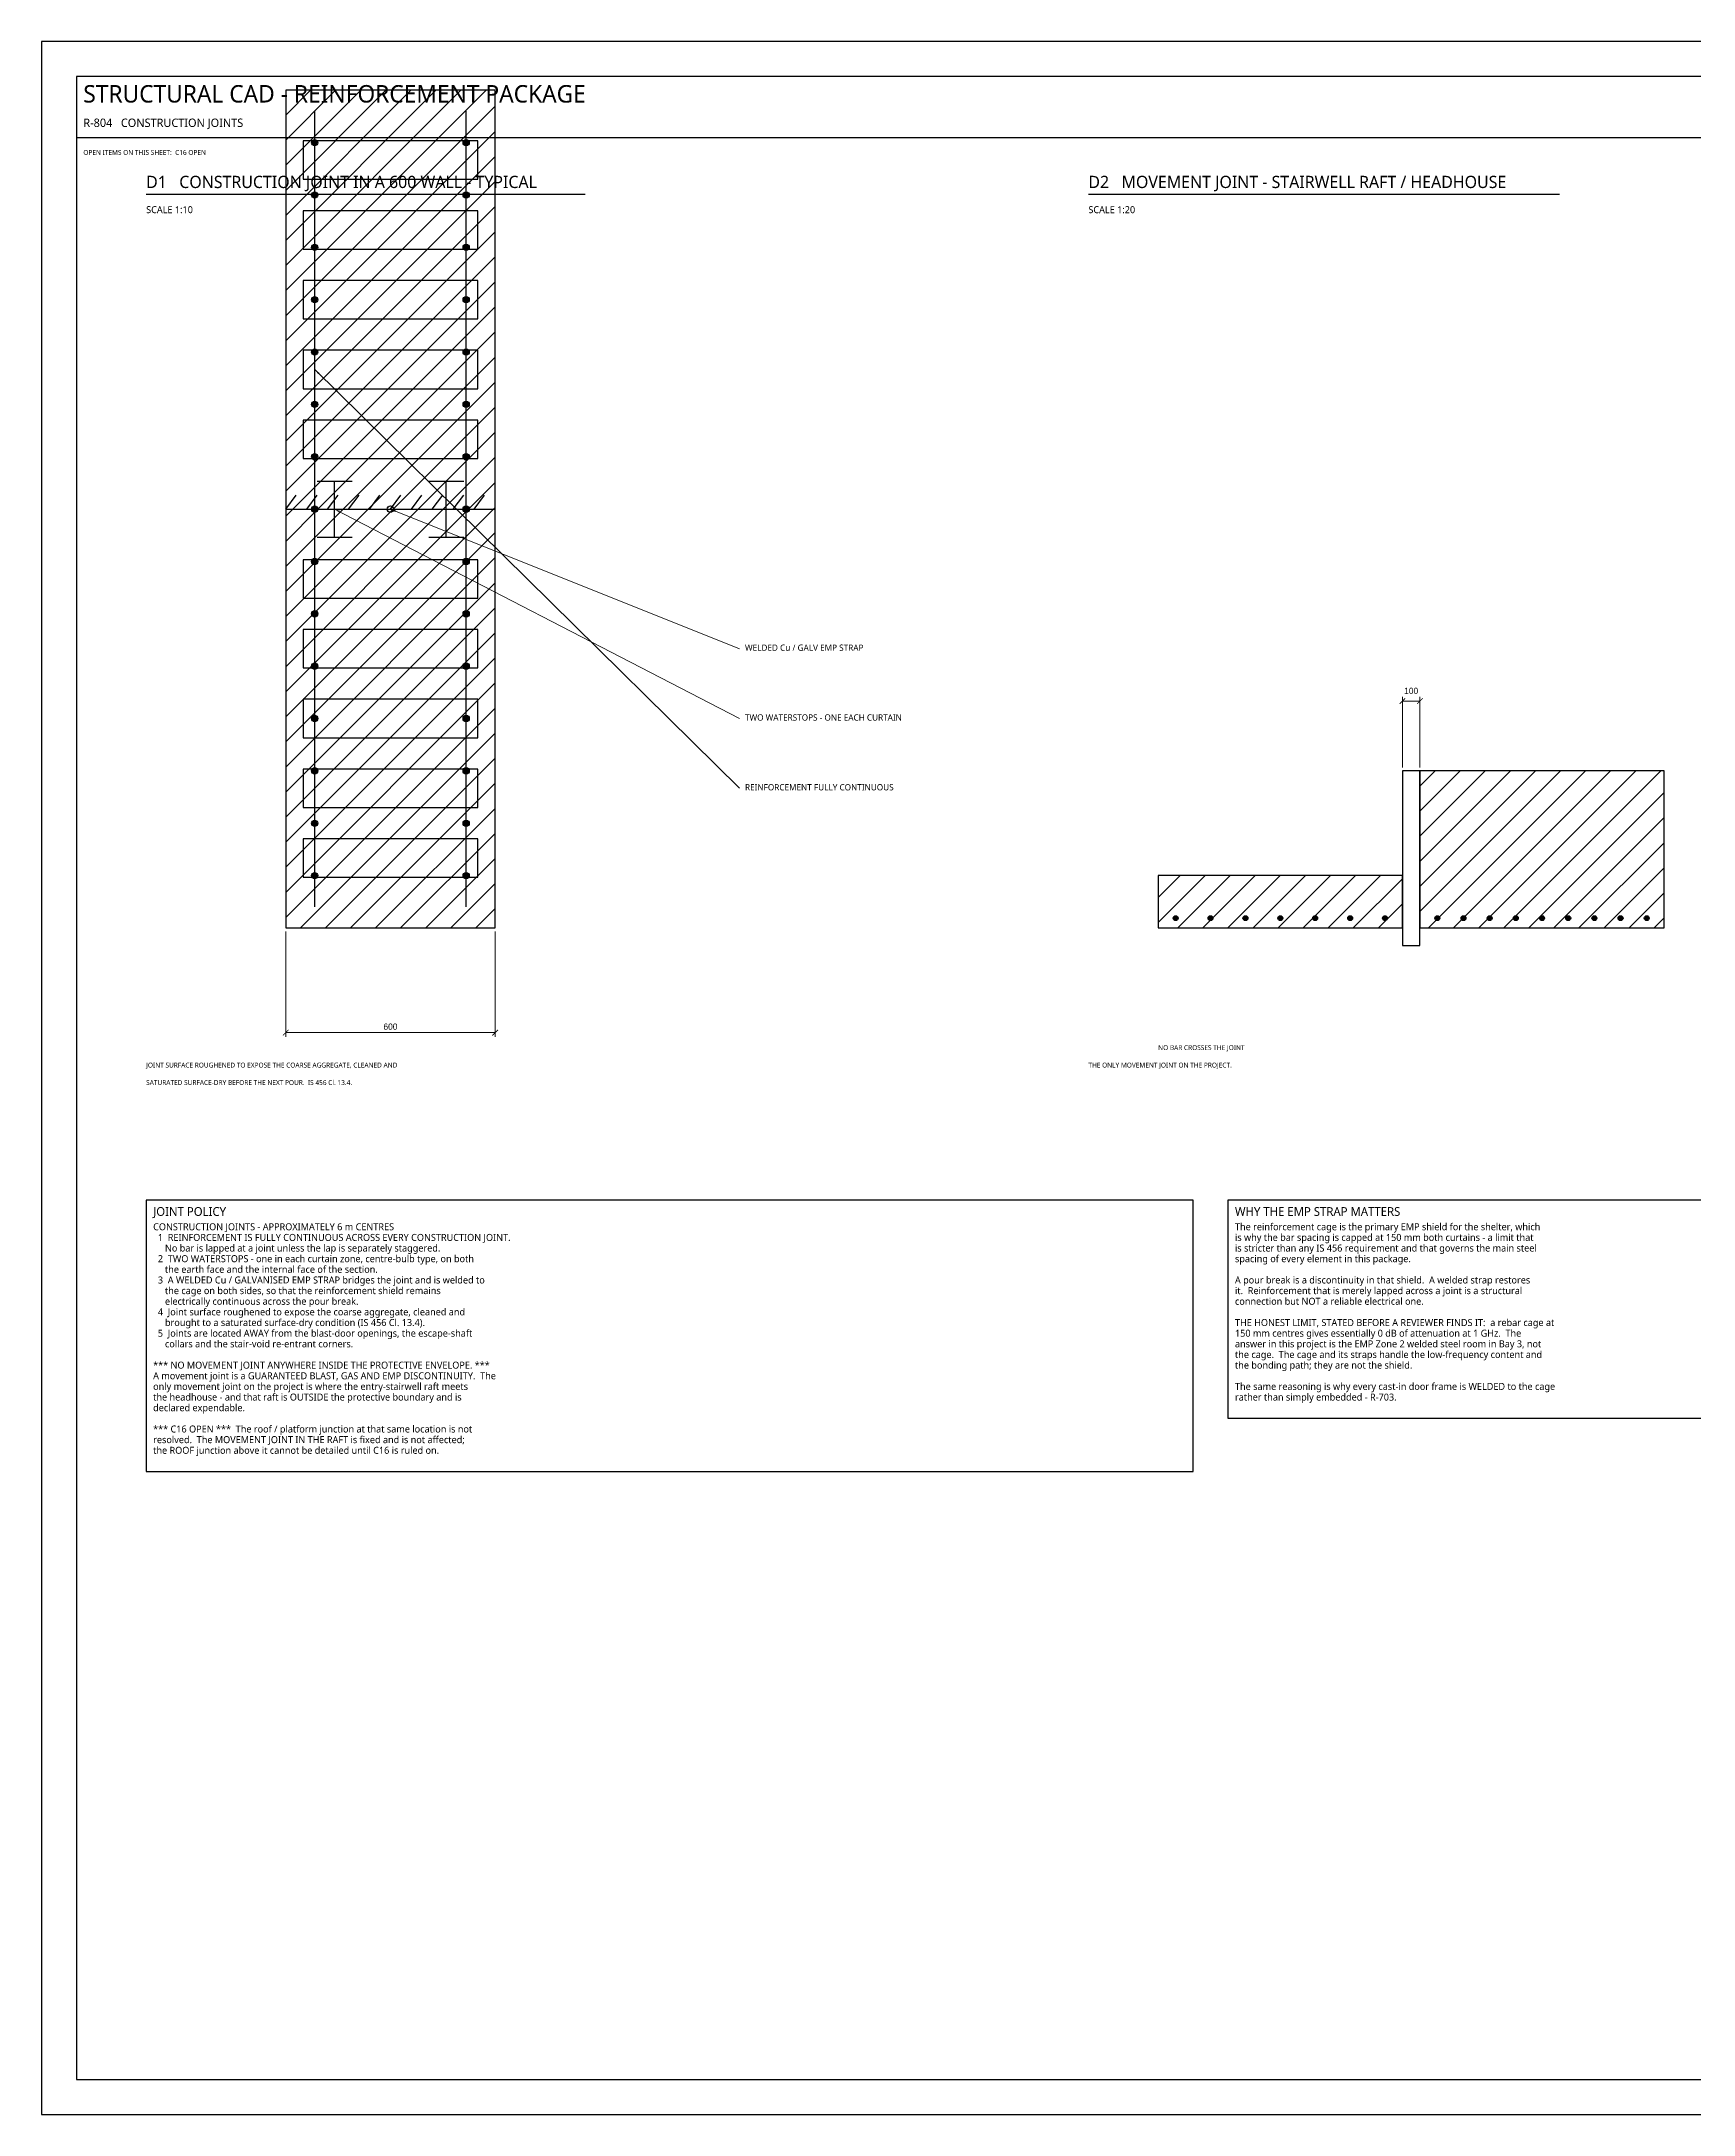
# Model space of a CAD drawing. Header units: millimetres. Extents: x 0 to 841, y 0 to 594.
# Drawn here: x 0 to 473, y 0 to 594 of the extents above; entities that cross this region are included whole.
import ezdxf

# ---------------------------------------------------------------- set-up
doc = ezdxf.new("R2010")
doc.units = ezdxf.units.MM
for name, color, linetype in [('S-BLAST', 1, 'Continuous'), ('S-CALLOUT', 2, 'Continuous'), ('S-CONCRETE', 7, 'Continuous'), ('S-CONCRETE-THIN', 7, 'Continuous'), ('S-DIM', 4, 'Continuous'), ('S-HATCH', 8, 'Continuous'), ('S-NOTE', 7, 'Continuous'), ('S-REBAR-MAIN', 1, 'Continuous'), ('S-REBAR-STIRRUP', 6, 'Continuous'), ('S-STEELWORK', 2, 'Continuous'), ('S-TEXT', 7, 'Continuous'), ('S-TITLE', 7, 'Continuous'), ('S-WATERPROOF', 30, 'Continuous')]:
    doc.layers.add(name, color=color, linetype=linetype)
doc.styles.add('OpenSans', font='OpenSans-Regular.ttf')
doc.dimstyles.new('SC-DIM', dxfattribs={"dimtxt": 1.8, "dimasz": 1.6, "dimexe": 1.2, "dimexo": 1, "dimgap": 0.8, "dimtad": 1, "dimdec": 0, "dimblk": 'ARCHTICK', "dimcen": 2.5, "dimclrd": 4, "dimclre": 4, "dimclrt": 4, "dimazin": 3, "dimtfac": 1, "dimtmove": 0, "dimatfit": 3, "dimlwd": 13, "dimlwe": 13})

# ---------------------------------------------------------------- blocks, each defined once
blk = doc.blocks.new('_ARCHTICK')
at = {"color": 0, "linetype": 'BYBLOCK', "const_width": 0.15}
blk.add_lwpolyline([(-0.5, -0.5), (0.5, 0.5)], dxfattribs=at)

msp = doc.modelspace()

# ---------------------------------------------------------------- hatches: boundary and pattern name
at = {"layer": 'S-HATCH'}
h = msp.add_hatch(dxfattribs=at)
h.set_pattern_fill('ANSI31', scale=1.6)
h.paths.add_polyline_path([(70, 460), (130, 460), (130, 580), (70, 580)])
h = msp.add_hatch(dxfattribs=at)
h.set_pattern_fill('ANSI31', scale=1.6)
h.paths.add_polyline_path([(70, 340), (130, 340), (130, 460), (70, 460)])
h = msp.add_hatch(dxfattribs=at)
h.set_pattern_fill('ANSI31', scale=1.6)
h.paths.add_polyline_path([(395, 340), (465, 340), (465, 385), (395, 385)])
h = msp.add_hatch(dxfattribs=at)
h.set_pattern_fill('ANSI31', scale=1.6)
h.paths.add_polyline_path([(320, 340), (390, 340), (390, 355), (320, 355)])
at = {"layer": 'S-REBAR-MAIN'}
for points in [[(79.2, 565), (79.131, 565.344), (78.936, 565.636), (78.644, 565.831), (78.3, 565.9), (77.956, 565.831), (77.664, 565.636), (77.469, 565.344), (77.4, 565), (77.469, 564.656), (77.664, 564.364), (77.956, 564.169), (78.3, 564.1), (78.644, 564.169), (78.936, 564.364), (79.131, 564.656)], [(122.6, 565), (122.531, 565.344), (122.336, 565.636), (122.044, 565.831), (121.7, 565.9), (121.356, 565.831), (121.064, 565.636), (120.869, 565.344), (120.8, 565), (120.869, 564.656), (121.064, 564.364), (121.356, 564.169), (121.7, 564.1), (122.044, 564.169), (122.336, 564.364), (122.531, 564.656)], [(79.2, 550), (79.131, 550.344), (78.936, 550.636), (78.644, 550.831), (78.3, 550.9), (77.956, 550.831), (77.664, 550.636), (77.469, 550.344), (77.4, 550), (77.469, 549.656), (77.664, 549.364), (77.956, 549.169), (78.3, 549.1), (78.644, 549.169), (78.936, 549.364), (79.131, 549.656)], [(122.6, 550), (122.531, 550.344), (122.336, 550.636), (122.044, 550.831), (121.7, 550.9), (121.356, 550.831), (121.064, 550.636), (120.869, 550.344), (120.8, 550), (120.869, 549.656), (121.064, 549.364), (121.356, 549.169), (121.7, 549.1), (122.044, 549.169), (122.336, 549.364), (122.531, 549.656)], [(79.2, 535), (79.131, 535.344), (78.936, 535.636), (78.644, 535.831), (78.3, 535.9), (77.956, 535.831), (77.664, 535.636), (77.469, 535.344), (77.4, 535), (77.469, 534.656), (77.664, 534.364), (77.956, 534.169), (78.3, 534.1), (78.644, 534.169), (78.936, 534.364), (79.131, 534.656)], [(122.6, 535), (122.531, 535.344), (122.336, 535.636), (122.044, 535.831), (121.7, 535.9), (121.356, 535.831), (121.064, 535.636), (120.869, 535.344), (120.8, 535), (120.869, 534.656), (121.064, 534.364), (121.356, 534.169), (121.7, 534.1), (122.044, 534.169), (122.336, 534.364), (122.531, 534.656)], [(79.2, 520), (79.131, 520.344), (78.936, 520.636), (78.644, 520.831), (78.3, 520.9), (77.956, 520.831), (77.664, 520.636), (77.469, 520.344), (77.4, 520), (77.469, 519.656), (77.664, 519.364), (77.956, 519.169), (78.3, 519.1), (78.644, 519.169), (78.936, 519.364), (79.131, 519.656)], [(122.6, 520), (122.531, 520.344), (122.336, 520.636), (122.044, 520.831), (121.7, 520.9), (121.356, 520.831), (121.064, 520.636), (120.869, 520.344), (120.8, 520), (120.869, 519.656), (121.064, 519.364), (121.356, 519.169), (121.7, 519.1), (122.044, 519.169), (122.336, 519.364), (122.531, 519.656)], [(79.2, 505), (79.131, 505.344), (78.936, 505.636), (78.644, 505.831), (78.3, 505.9), (77.956, 505.831), (77.664, 505.636), (77.469, 505.344), (77.4, 505), (77.469, 504.656), (77.664, 504.364), (77.956, 504.169), (78.3, 504.1), (78.644, 504.169), (78.936, 504.364), (79.131, 504.656)], [(122.6, 505), (122.531, 505.344), (122.336, 505.636), (122.044, 505.831), (121.7, 505.9), (121.356, 505.831), (121.064, 505.636), (120.869, 505.344), (120.8, 505), (120.869, 504.656), (121.064, 504.364), (121.356, 504.169), (121.7, 504.1), (122.044, 504.169), (122.336, 504.364), (122.531, 504.656)], [(79.2, 490), (79.131, 490.344), (78.936, 490.636), (78.644, 490.831), (78.3, 490.9), (77.956, 490.831), (77.664, 490.636), (77.469, 490.344), (77.4, 490), (77.469, 489.656), (77.664, 489.364), (77.956, 489.169), (78.3, 489.1), (78.644, 489.169), (78.936, 489.364), (79.131, 489.656)], [(122.6, 490), (122.531, 490.344), (122.336, 490.636), (122.044, 490.831), (121.7, 490.9), (121.356, 490.831), (121.064, 490.636), (120.869, 490.344), (120.8, 490), (120.869, 489.656), (121.064, 489.364), (121.356, 489.169), (121.7, 489.1), (122.044, 489.169), (122.336, 489.364), (122.531, 489.656)], [(79.2, 475), (79.131, 475.344), (78.936, 475.636), (78.644, 475.831), (78.3, 475.9), (77.956, 475.831), (77.664, 475.636), (77.469, 475.344), (77.4, 475), (77.469, 474.656), (77.664, 474.364), (77.956, 474.169), (78.3, 474.1), (78.644, 474.169), (78.936, 474.364), (79.131, 474.656)], [(122.6, 475), (122.531, 475.344), (122.336, 475.636), (122.044, 475.831), (121.7, 475.9), (121.356, 475.831), (121.064, 475.636), (120.869, 475.344), (120.8, 475), (120.869, 474.656), (121.064, 474.364), (121.356, 474.169), (121.7, 474.1), (122.044, 474.169), (122.336, 474.364), (122.531, 474.656)], [(79.2, 460), (79.131, 460.344), (78.936, 460.636), (78.644, 460.831), (78.3, 460.9), (77.956, 460.831), (77.664, 460.636), (77.469, 460.344), (77.4, 460), (77.469, 459.656), (77.664, 459.364), (77.956, 459.169), (78.3, 459.1), (78.644, 459.169), (78.936, 459.364), (79.131, 459.656)], [(122.6, 460), (122.531, 460.344), (122.336, 460.636), (122.044, 460.831), (121.7, 460.9), (121.356, 460.831), (121.064, 460.636), (120.869, 460.344), (120.8, 460), (120.869, 459.656), (121.064, 459.364), (121.356, 459.169), (121.7, 459.1), (122.044, 459.169), (122.336, 459.364), (122.531, 459.656)], [(79.2, 445), (79.131, 445.344), (78.936, 445.636), (78.644, 445.831), (78.3, 445.9), (77.956, 445.831), (77.664, 445.636), (77.469, 445.344), (77.4, 445), (77.469, 444.656), (77.664, 444.364), (77.956, 444.169), (78.3, 444.1), (78.644, 444.169), (78.936, 444.364), (79.131, 444.656)], [(122.6, 445), (122.531, 445.344), (122.336, 445.636), (122.044, 445.831), (121.7, 445.9), (121.356, 445.831), (121.064, 445.636), (120.869, 445.344), (120.8, 445), (120.869, 444.656), (121.064, 444.364), (121.356, 444.169), (121.7, 444.1), (122.044, 444.169), (122.336, 444.364), (122.531, 444.656)], [(79.2, 430), (79.131, 430.344), (78.936, 430.636), (78.644, 430.831), (78.3, 430.9), (77.956, 430.831), (77.664, 430.636), (77.469, 430.344), (77.4, 430), (77.469, 429.656), (77.664, 429.364), (77.956, 429.169), (78.3, 429.1), (78.644, 429.169), (78.936, 429.364), (79.131, 429.656)], [(122.6, 430), (122.531, 430.344), (122.336, 430.636), (122.044, 430.831), (121.7, 430.9), (121.356, 430.831), (121.064, 430.636), (120.869, 430.344), (120.8, 430), (120.869, 429.656), (121.064, 429.364), (121.356, 429.169), (121.7, 429.1), (122.044, 429.169), (122.336, 429.364), (122.531, 429.656)], [(79.2, 415), (79.131, 415.344), (78.936, 415.636), (78.644, 415.831), (78.3, 415.9), (77.956, 415.831), (77.664, 415.636), (77.469, 415.344), (77.4, 415), (77.469, 414.656), (77.664, 414.364), (77.956, 414.169), (78.3, 414.1), (78.644, 414.169), (78.936, 414.364), (79.131, 414.656)], [(122.6, 415), (122.531, 415.344), (122.336, 415.636), (122.044, 415.831), (121.7, 415.9), (121.356, 415.831), (121.064, 415.636), (120.869, 415.344), (120.8, 415), (120.869, 414.656), (121.064, 414.364), (121.356, 414.169), (121.7, 414.1), (122.044, 414.169), (122.336, 414.364), (122.531, 414.656)], [(79.2, 400), (79.131, 400.344), (78.936, 400.636), (78.644, 400.831), (78.3, 400.9), (77.956, 400.831), (77.664, 400.636), (77.469, 400.344), (77.4, 400), (77.469, 399.656), (77.664, 399.364), (77.956, 399.169), (78.3, 399.1), (78.644, 399.169), (78.936, 399.364), (79.131, 399.656)], [(122.6, 400), (122.531, 400.344), (122.336, 400.636), (122.044, 400.831), (121.7, 400.9), (121.356, 400.831), (121.064, 400.636), (120.869, 400.344), (120.8, 400), (120.869, 399.656), (121.064, 399.364), (121.356, 399.169), (121.7, 399.1), (122.044, 399.169), (122.336, 399.364), (122.531, 399.656)], [(79.2, 385), (79.131, 385.344), (78.936, 385.636), (78.644, 385.831), (78.3, 385.9), (77.956, 385.831), (77.664, 385.636), (77.469, 385.344), (77.4, 385), (77.469, 384.656), (77.664, 384.364), (77.956, 384.169), (78.3, 384.1), (78.644, 384.169), (78.936, 384.364), (79.131, 384.656)], [(122.6, 385), (122.531, 385.344), (122.336, 385.636), (122.044, 385.831), (121.7, 385.9), (121.356, 385.831), (121.064, 385.636), (120.869, 385.344), (120.8, 385), (120.869, 384.656), (121.064, 384.364), (121.356, 384.169), (121.7, 384.1), (122.044, 384.169), (122.336, 384.364), (122.531, 384.656)], [(79.2, 370), (79.131, 370.344), (78.936, 370.636), (78.644, 370.831), (78.3, 370.9), (77.956, 370.831), (77.664, 370.636), (77.469, 370.344), (77.4, 370), (77.469, 369.656), (77.664, 369.364), (77.956, 369.169), (78.3, 369.1), (78.644, 369.169), (78.936, 369.364), (79.131, 369.656)], [(122.6, 370), (122.531, 370.344), (122.336, 370.636), (122.044, 370.831), (121.7, 370.9), (121.356, 370.831), (121.064, 370.636), (120.869, 370.344), (120.8, 370), (120.869, 369.656), (121.064, 369.364), (121.356, 369.169), (121.7, 369.1), (122.044, 369.169), (122.336, 369.364), (122.531, 369.656)], [(79.2, 355), (79.131, 355.344), (78.936, 355.636), (78.644, 355.831), (78.3, 355.9), (77.956, 355.831), (77.664, 355.636), (77.469, 355.344), (77.4, 355), (77.469, 354.656), (77.664, 354.364), (77.956, 354.169), (78.3, 354.1), (78.644, 354.169), (78.936, 354.364), (79.131, 354.656)], [(122.6, 355), (122.531, 355.344), (122.336, 355.636), (122.044, 355.831), (121.7, 355.9), (121.356, 355.831), (121.064, 355.636), (120.869, 355.344), (120.8, 355), (120.869, 354.656), (121.064, 354.364), (121.356, 354.169), (121.7, 354.1), (122.044, 354.169), (122.336, 354.364), (122.531, 354.656)], [(325.7, 342.8), (325.647, 343.068), (325.495, 343.295), (325.268, 343.447), (325, 343.5), (324.732, 343.447), (324.505, 343.295), (324.353, 343.068), (324.3, 342.8), (324.353, 342.532), (324.505, 342.305), (324.732, 342.153), (325, 342.1), (325.268, 342.153), (325.495, 342.305), (325.647, 342.532)], [(335.7, 342.8), (335.647, 343.068), (335.495, 343.295), (335.268, 343.447), (335, 343.5), (334.732, 343.447), (334.505, 343.295), (334.353, 343.068), (334.3, 342.8), (334.353, 342.532), (334.505, 342.305), (334.732, 342.153), (335, 342.1), (335.268, 342.153), (335.495, 342.305), (335.647, 342.532)], [(345.7, 342.8), (345.647, 343.068), (345.495, 343.295), (345.268, 343.447), (345, 343.5), (344.732, 343.447), (344.505, 343.295), (344.353, 343.068), (344.3, 342.8), (344.353, 342.532), (344.505, 342.305), (344.732, 342.153), (345, 342.1), (345.268, 342.153), (345.495, 342.305), (345.647, 342.532)], [(355.7, 342.8), (355.647, 343.068), (355.495, 343.295), (355.268, 343.447), (355, 343.5), (354.732, 343.447), (354.505, 343.295), (354.353, 343.068), (354.3, 342.8), (354.353, 342.532), (354.505, 342.305), (354.732, 342.153), (355, 342.1), (355.268, 342.153), (355.495, 342.305), (355.647, 342.532)], [(365.7, 342.8), (365.647, 343.068), (365.495, 343.295), (365.268, 343.447), (365, 343.5), (364.732, 343.447), (364.505, 343.295), (364.353, 343.068), (364.3, 342.8), (364.353, 342.532), (364.505, 342.305), (364.732, 342.153), (365, 342.1), (365.268, 342.153), (365.495, 342.305), (365.647, 342.532)], [(375.7, 342.8), (375.647, 343.068), (375.495, 343.295), (375.268, 343.447), (375, 343.5), (374.732, 343.447), (374.505, 343.295), (374.353, 343.068), (374.3, 342.8), (374.353, 342.532), (374.505, 342.305), (374.732, 342.153), (375, 342.1), (375.268, 342.153), (375.495, 342.305), (375.647, 342.532)], [(385.7, 342.8), (385.647, 343.068), (385.495, 343.295), (385.268, 343.447), (385, 343.5), (384.732, 343.447), (384.505, 343.295), (384.353, 343.068), (384.3, 342.8), (384.353, 342.532), (384.505, 342.305), (384.732, 342.153), (385, 342.1), (385.268, 342.153), (385.495, 342.305), (385.647, 342.532)], [(400.7, 342.8), (400.647, 343.068), (400.495, 343.295), (400.268, 343.447), (400, 343.5), (399.732, 343.447), (399.505, 343.295), (399.353, 343.068), (399.3, 342.8), (399.353, 342.532), (399.505, 342.305), (399.732, 342.153), (400, 342.1), (400.268, 342.153), (400.495, 342.305), (400.647, 342.532)], [(408.2, 342.8), (408.147, 343.068), (407.995, 343.295), (407.768, 343.447), (407.5, 343.5), (407.232, 343.447), (407.005, 343.295), (406.853, 343.068), (406.8, 342.8), (406.853, 342.532), (407.005, 342.305), (407.232, 342.153), (407.5, 342.1), (407.768, 342.153), (407.995, 342.305), (408.147, 342.532)], [(415.7, 342.8), (415.647, 343.068), (415.495, 343.295), (415.268, 343.447), (415, 343.5), (414.732, 343.447), (414.505, 343.295), (414.353, 343.068), (414.3, 342.8), (414.353, 342.532), (414.505, 342.305), (414.732, 342.153), (415, 342.1), (415.268, 342.153), (415.495, 342.305), (415.647, 342.532)], [(423.2, 342.8), (423.147, 343.068), (422.995, 343.295), (422.768, 343.447), (422.5, 343.5), (422.232, 343.447), (422.005, 343.295), (421.853, 343.068), (421.8, 342.8), (421.853, 342.532), (422.005, 342.305), (422.232, 342.153), (422.5, 342.1), (422.768, 342.153), (422.995, 342.305), (423.147, 342.532)], [(430.7, 342.8), (430.647, 343.068), (430.495, 343.295), (430.268, 343.447), (430, 343.5), (429.732, 343.447), (429.505, 343.295), (429.353, 343.068), (429.3, 342.8), (429.353, 342.532), (429.505, 342.305), (429.732, 342.153), (430, 342.1), (430.268, 342.153), (430.495, 342.305), (430.647, 342.532)], [(438.2, 342.8), (438.147, 343.068), (437.995, 343.295), (437.768, 343.447), (437.5, 343.5), (437.232, 343.447), (437.005, 343.295), (436.853, 343.068), (436.8, 342.8), (436.853, 342.532), (437.005, 342.305), (437.232, 342.153), (437.5, 342.1), (437.768, 342.153), (437.995, 342.305), (438.147, 342.532)], [(445.7, 342.8), (445.647, 343.068), (445.495, 343.295), (445.268, 343.447), (445, 343.5), (444.732, 343.447), (444.505, 343.295), (444.353, 343.068), (444.3, 342.8), (444.353, 342.532), (444.505, 342.305), (444.732, 342.153), (445, 342.1), (445.268, 342.153), (445.495, 342.305), (445.647, 342.532)], [(453.2, 342.8), (453.147, 343.068), (452.995, 343.295), (452.768, 343.447), (452.5, 343.5), (452.232, 343.447), (452.005, 343.295), (451.853, 343.068), (451.8, 342.8), (451.853, 342.532), (452.005, 342.305), (452.232, 342.153), (452.5, 342.1), (452.768, 342.153), (452.995, 342.305), (453.147, 342.532)], [(460.7, 342.8), (460.647, 343.068), (460.495, 343.295), (460.268, 343.447), (460, 343.5), (459.732, 343.447), (459.505, 343.295), (459.353, 343.068), (459.3, 342.8), (459.353, 342.532), (459.505, 342.305), (459.732, 342.153), (460, 342.1), (460.268, 342.153), (460.495, 342.305), (460.647, 342.532)]]:
    msp.add_hatch(color=1, dxfattribs=at).paths.add_polyline_path(points)

# ---------------------------------------------------------------- linework, layer by layer
at = {"layer": 'S-BLAST'}
msp.add_lwpolyline([(390, 335), (395, 335), (395, 385), (390, 385)], close=True, dxfattribs=at)
at = {"layer": 'S-CONCRETE'}
msp.add_line((70, 460), (130, 460), dxfattribs=at)
for points in [[(70, 340), (130, 340), (130, 580), (70, 580)], [(395, 340), (465, 340), (465, 385), (395, 385)], [(320, 340), (390, 340), (390, 355), (320, 355)]]:
    msp.add_lwpolyline(points, close=True, dxfattribs=at)
at = {"layer": 'S-CONCRETE-THIN'}
for p, q in [((70, 460), (73, 464)), ((76, 460), (79, 464)), ((82, 460), (85, 464)), ((88, 460), (91, 464)), ((94, 460), (97, 464)), ((100, 460), (103, 464)), ((106, 460), (109, 464)), ((112, 460), (115, 464)), ((118, 460), (121, 464)), ((124, 460), (127, 464))]:
    msp.add_line(p, q, dxfattribs=at)
at = {"layer": 'S-REBAR-MAIN'}
for p, q in [((78.3, 346), (78.3, 574)), ((121.7, 346), (121.7, 574))]:
    msp.add_line(p, q, dxfattribs=at)
for centre, radius in [((78.3, 565), 0.9), ((121.7, 565), 0.9), ((78.3, 550), 0.9), ((121.7, 550), 0.9), ((78.3, 535), 0.9), ((121.7, 535), 0.9), ((78.3, 520), 0.9), ((121.7, 520), 0.9), ((78.3, 505), 0.9), ((121.7, 505), 0.9), ((78.3, 490), 0.9), ((121.7, 490), 0.9), ((78.3, 475), 0.9), ((121.7, 475), 0.9), ((78.3, 460), 0.9), ((121.7, 460), 0.9), ((78.3, 445), 0.9), ((121.7, 445), 0.9), ((78.3, 430), 0.9), ((121.7, 430), 0.9), ((78.3, 415), 0.9), ((121.7, 415), 0.9), ((78.3, 400), 0.9), ((121.7, 400), 0.9), ((78.3, 385), 0.9), ((121.7, 385), 0.9), ((78.3, 370), 0.9), ((121.7, 370), 0.9), ((78.3, 355), 0.9), ((121.7, 355), 0.9), ((325, 342.8), 0.7), ((335, 342.8), 0.7), ((345, 342.8), 0.7), ((355, 342.8), 0.7), ((365, 342.8), 0.7), ((375, 342.8), 0.7), ((385, 342.8), 0.7), ((400, 342.8), 0.7), ((407.5, 342.8), 0.7), ((415, 342.8), 0.7), ((422.5, 342.8), 0.7), ((430, 342.8), 0.7), ((437.5, 342.8), 0.7), ((445, 342.8), 0.7), ((452.5, 342.8), 0.7), ((460, 342.8), 0.7)]:
    msp.add_circle(centre, radius, dxfattribs=at)
at = {"layer": 'S-REBAR-STIRRUP'}
for points in [[(75, 554.5), (125, 554.5), (125, 565.5), (75, 565.5)], [(75, 534.5), (125, 534.5), (125, 545.5), (75, 545.5)], [(75, 514.5), (125, 514.5), (125, 525.5), (75, 525.5)], [(75, 494.5), (125, 494.5), (125, 505.5), (75, 505.5)], [(75, 474.5), (125, 474.5), (125, 485.5), (75, 485.5)], [(75, 434.5), (125, 434.5), (125, 445.5), (75, 445.5)], [(75, 414.5), (125, 414.5), (125, 425.5), (75, 425.5)], [(75, 394.5), (125, 394.5), (125, 405.5), (75, 405.5)], [(75, 374.5), (125, 374.5), (125, 385.5), (75, 385.5)], [(75, 354.5), (125, 354.5), (125, 365.5), (75, 365.5)]]:
    msp.add_lwpolyline(points, close=True, dxfattribs=at)
at = {"layer": 'S-STEELWORK'}
msp.add_lwpolyline([(90, 460), (110, 460)], dxfattribs=at)
msp.add_circle((100, 460), 0.9, dxfattribs=at)
at = {"layer": 'S-TITLE'}
for p, q in [((10, 566.5), (831, 566.5)), ((30, 550.2), (155.829, 550.2)), ((300, 550.2), (434.981, 550.2))]:
    msp.add_line(p, q, dxfattribs=at)
for points in [[(0, 0), (841, 0), (841, 594), (0, 594)], [(10, 10), (831, 10), (831, 584), (10, 584)], [(30, 184.275), (330, 184.275), (330, 262), (30, 262)], [(340, 199.525), (638, 199.525), (638, 262), (340, 262)]]:
    msp.add_lwpolyline(points, close=True, dxfattribs=at)
at = {"layer": 'S-WATERPROOF'}
for points in [[(79, 468), (89, 468)], [(84, 452), (84, 468)], [(111, 468), (121, 468)], [(116, 452), (116, 468)], [(79, 452), (89, 452)], [(111, 452), (121, 452)]]:
    msp.add_lwpolyline(points, dxfattribs=at)

# ---------------------------------------------------------------- texts
at = {"layer": 'S-BLAST', "style": 'OpenSans'}
for s, p in [('OPEN ITEMS ON THIS SHEET:  C16 OPEN', (12, 561.5)), ('NO BAR CROSSES THE JOINT', (320, 305)), ('THE ONLY MOVEMENT JOINT ON THE PROJECT.', (300, 300))]:
    msp.add_text(s, height=1.4, dxfattribs=at).set_placement(p)
at = {"layer": 'S-CALLOUT', "style": 'OpenSans'}
for s, p in [('WELDED Cu / GALV EMP STRAP', (201.6, 419.4)), ('TWO WATERSTOPS - ONE EACH CURTAIN', (201.6, 399.4)), ('REINFORCEMENT FULLY CONTINUOUS', (201.6, 379.4))]:
    msp.add_text(s, height=1.8, dxfattribs=at).set_placement(p)
at = {"layer": 'S-NOTE', "style": 'OpenSans'}
for s, p in [('The reinforcement cage is the primary EMP shield for the shelter, which', (342, 253.375)), ('CONSTRUCTION JOINTS - APPROXIMATELY 6 m CENTRES', (32, 253.375)), ('  1  REINFORCEMENT IS FULLY CONTINUOUS ACROSS EVERY CONSTRUCTION JOINT.', (32, 250.325)), ('is why the bar spacing is capped at 150 mm both curtains - a limit that', (342, 250.325)), ('  2  TWO WATERSTOPS - one in each curtain zone, centre-bulb type, on both', (32, 244.225)), ('     No bar is lapped at a joint unless the lap is separately staggered.', (32, 247.275)), ('spacing of every element in this package.', (342, 244.225)), ('is stricter than any IS 456 requirement and that governs the main steel', (342, 247.275)), ('  3  A WELDED Cu / GALVANISED EMP STRAP bridges the joint and is welded to', (32, 238.125)), ('     the earth face and the internal face of the section.', (32, 241.175)), ('A pour break is a discontinuity in that shield.  A welded strap restores', (342, 238.125)), ('     the cage on both sides, so that the reinforcement shield remains', (32, 235.075)), ('     electrically continuous across the pour break.', (32, 232.025)), ('connection but NOT a reliable electrical one.', (342, 232.025)), ('it.  Reinforcement that is merely lapped across a joint is a structural', (342, 235.075)), ('  4  Joint surface roughened to expose the coarse aggregate, cleaned and', (32, 228.975)), ('     brought to a saturated surface-dry condition (IS 456 Cl. 13.4).', (32, 225.925)), ('THE HONEST LIMIT, STATED BEFORE A REVIEWER FINDS IT:  a rebar cage at', (342, 225.925)), ('  5  Joints are located AWAY from the blast-door openings, the escape-shaft', (32, 222.875)), ('     collars and the stair-void re-entrant corners.', (32, 219.825)), ('answer in this project is the EMP Zone 2 welded steel room in Bay 3, not', (342, 219.825)), ('150 mm centres gives essentially 0 dB of attenuation at 1 GHz.  The', (342, 222.875)), ('*** NO MOVEMENT JOINT ANYWHERE INSIDE THE PROTECTIVE ENVELOPE. ***', (32, 213.725)), ('the cage.  The cage and its straps handle the low-frequency content and', (342, 216.775)), ('the bonding path; they are not the shield.', (342, 213.725)), ('A movement joint is a GUARANTEED BLAST, GAS AND EMP DISCONTINUITY.  The', (32, 210.675)), ('only movement joint on the project is where the entry-stairwell raft meets', (32, 207.625)), ('The same reasoning is why every cast-in door frame is WELDED to the cage', (342, 207.625)), ('the headhouse - and that raft is OUTSIDE the protective boundary and is', (32, 204.575)), ('declared expendable.', (32, 201.525)), ('rather than simply embedded - R-703.', (342, 204.575)), ('*** C16 OPEN ***  The roof / platform junction at that same location is not', (32, 195.425)), ('the ROOF junction above it cannot be detailed until C16 is ruled on.', (32, 189.325)), ('resolved.  The MOVEMENT JOINT IN THE RAFT is fixed and is not affected;', (32, 192.375))]:
    msp.add_text(s, height=2, dxfattribs=at).set_placement(p)
at = {"layer": 'S-TEXT', "style": 'OpenSans'}
for s, height, p in [('SCALE 1:10', 2, (30, 544.8)), ('SCALE 1:20', 2, (300, 544.8)), ('JOINT SURFACE ROUGHENED TO EXPOSE THE COARSE AGGREGATE, CLEANED AND', 1.4, (30, 300)), ('SATURATED SURFACE-DRY BEFORE THE NEXT POUR.  IS 456 Cl. 13.4.', 1.4, (30, 295))]:
    msp.add_text(s, height=height, dxfattribs=at).set_placement(p)
at = {"layer": 'S-TITLE', "style": 'OpenSans'}
for s, height, p in [('STRUCTURAL CAD - REINFORCEMENT PACKAGE', 5, (12, 576.5)), ('R-804   CONSTRUCTION JOINTS', 2.4, (12, 569.5)), ('D1   CONSTRUCTION JOINT IN A 600 WALL - TYPICAL', 3.5, (30, 552)), ('D2   MOVEMENT JOINT - STAIRWELL RAFT / HEADHOUSE', 3.5, (300, 552)), ('JOINT POLICY', 2.5, (32, 257.5)), ('WHY THE EMP STRAP MATTERS', 2.5, (342, 257.5))]:
    msp.add_text(s, height=height, dxfattribs=at).set_placement(p)

# ---------------------------------------------------------------- dimensions: what is measured, and where the dimension line sits
at = {"layer": 'S-DIM'}
for base, p1, p2, override in [((390, 405), (390, 385), (395, 385), {"dimlfac": 20}), ((70, 310), (70, 340), (130, 340), {"dimlfac": 10})]:
    msp.add_linear_dim(base=base, p1=p1, p2=p2, dimstyle='SC-DIM', override=override, dxfattribs=at).render()

# ---------------------------------------------------------------- leaders
at = {"layer": 'S-CALLOUT'}
for points in [[(78.3, 500), (200, 380)], [(84, 460), (200, 400)], [(100, 460), (200, 420)]]:
    msp.add_leader(points, dimstyle='SC-DIM', dxfattribs=at)

doc.saveas('drawing.dxf')
